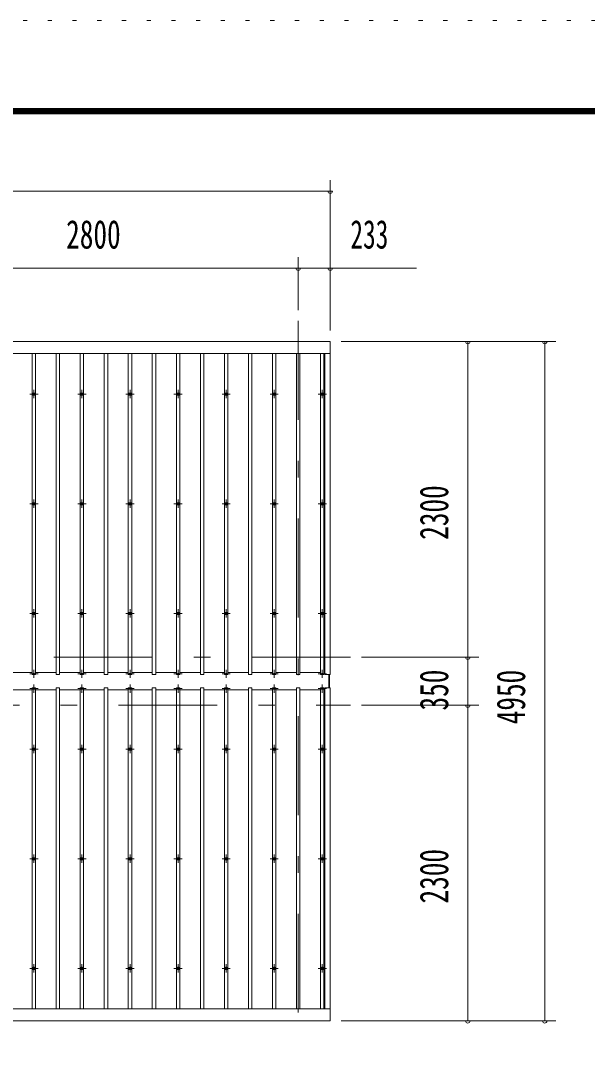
# Model space of a CAD drawing. Units: millimetres, scale not verified. Extents: x -34836 to 34836, y -16800 to 16800.
# Drawn here: x -4242 to -115, y 9275 to 16800 of the extents above; entities that cross this region are included whole.
import ezdxf
from ezdxf.enums import TextEntityAlignment as Align

# ---------------------------------------------------------------- set-up
doc = ezdxf.new("R2010")
doc.units = ezdxf.units.MM
doc.header["$LTSCALE"] = 60
doc.linetypes.add('USER3', pattern=[24, 12, -5, 2, -5])
doc.linetypes.add('USER4', pattern=[3, 0.5, -2.5])
for name, color, linetype, lineweight in [('0-2_1-08BOLD', 7, 'Continuous', 18), ('0-3_1-28CENTER', 3, 'USER3', 18), ('0-4_1-48THIN', 4, 'Continuous', 18), ('0-5_1-58DIM', 3, 'Continuous', 18), ('0-C_F-F1PAPER', 5, 'Continuous', 18), ('0-D_F-E_J_ADD', 5, 'USER4', 18)]:
    doc.layers.add(name, color=color, linetype=linetype, lineweight=lineweight)
doc.styles.add('ＭＳ ゴシック', font='')
doc.styles.get('ＭＳ ゴシック').set_extended_font_data('MS Gothic')

msp = doc.modelspace()

# ---------------------------------------------------------------- linework, layer by layer
at = {"layer": '0-2_1-08BOLD'}
for p, q in [((-1987.26, 14374.04), (-7703.26, 14374.04)), ((-1997.26, 11938.12), (-1997.26, 12034.83)), ((-1992.26, 12034.83), (-1992.26, 11938.12)), ((-7703.26, 9598.91), (-1987.26, 9598.91))]:
    msp.add_line(p, q, dxfattribs=at)
for points in [[(-7663.26, 14374.04), (-7663.26, 12034.83), (-7703.26, 12034.83), (-7703.26, 14461.47), (-1987.26, 14461.47)], [(-1987.26, 14461.47), (-1987.26, 12034.83), (-2027.26, 12034.83), (-2027.26, 14374.04)], [(-1987.26, 11938.12), (-1987.26, 9511.48), (-7703.26, 9511.48), (-7703.26, 11938.12), (-7663.26, 11938.12), (-7663.26, 9598.91)], [(-2027.26, 9598.91), (-2027.26, 11938.12), (-1987.26, 11938.12)]]:
    msp.add_lwpolyline(points, dxfattribs=at)
for centre in [(-4145.26, 14078.72), (-3795.25, 14078.72), (-3445.25, 14078.72), (-3095.25, 14078.72), (-2745.25, 14078.72), (-2395.25, 14078.72), (-2045.26, 14078.72), (-4145.26, 13279.68), (-3795.25, 13279.68), (-3445.25, 13279.68), (-3095.25, 13279.68), (-2745.25, 13279.68), (-2395.25, 13279.68), (-2045.26, 13279.68), (-4145.26, 12480.63), (-3795.25, 12480.63), (-3445.25, 12480.63), (-3095.25, 12480.63), (-2745.25, 12480.63), (-2395.25, 12480.63), (-2045.26, 12480.63), (-4145.26, 11492.32), (-3795.25, 11492.32), (-3445.25, 11492.32), (-3095.25, 11492.32), (-2745.25, 11492.32), (-2395.25, 11492.32), (-2045.26, 11492.32), (-4145.26, 10693.28), (-3795.25, 10693.28), (-3445.25, 10693.28), (-3095.25, 10693.28), (-2745.25, 10693.28), (-2395.25, 10693.28), (-2045.26, 10693.28), (-4145.26, 9894.23), (-3795.25, 9894.23), (-3445.25, 9894.23), (-3095.25, 9894.23), (-2745.25, 9894.23), (-2395.25, 9894.23), (-2045.26, 9894.23)]:
    msp.add_circle(centre, 10, dxfattribs=at)
for centre, start, end in [((-4145.26, 12030.08), 46.3961, 133.6039), ((-4145.26, 12051.08), 226.39838, 313.60162), ((-3795.25, 12030.08), 46.3961, 133.6039), ((-3795.25, 12051.08), 226.39838, 313.60162), ((-3445.25, 12030.08), 46.3961, 133.6039), ((-3445.25, 12051.08), 226.39838, 313.60162), ((-3095.25, 12030.08), 46.3961, 133.6039), ((-3095.25, 12051.08), 226.39838, 313.60162), ((-2745.25, 12030.08), 46.3961, 133.6039), ((-2745.25, 12051.08), 226.39838, 313.60162), ((-2395.25, 12030.08), 46.3961, 133.6039), ((-2395.25, 12051.08), 226.39838, 313.60162), ((-2045.26, 12030.08), 46.3961, 133.6039), ((-2045.26, 12051.08), 226.39838, 313.60162), ((-4145.26, 11921.87), 46.39838, 133.60162), ((-4145.26, 11942.88), 226.3961, 313.6039), ((-3795.25, 11921.87), 46.39838, 133.60162), ((-3795.25, 11942.88), 226.3961, 313.6039), ((-3445.25, 11921.87), 46.39838, 133.60162), ((-3445.25, 11942.88), 226.3961, 313.6039), ((-3095.25, 11921.87), 46.39838, 133.60162), ((-3095.25, 11942.88), 226.3961, 313.6039), ((-2745.25, 11921.87), 46.39838, 133.60162), ((-2745.25, 11942.88), 226.3961, 313.6039), ((-2395.25, 11921.87), 46.39838, 133.60162), ((-2395.25, 11942.88), 226.3961, 313.6039), ((-2045.26, 11921.87), 46.39838, 133.60162), ((-2045.26, 11942.88), 226.3961, 313.6039)]:
    msp.add_arc(centre, 14.5, start, end, dxfattribs=at)
at = {"layer": '0-3_1-28CENTER'}
for p, q in [((-2220.26, 14611.48), (-2220.26, 9361.48)), ((-4115.26, 14078.72), (-4175.26, 14078.72)), ((-4145.26, 14108.72), (-4145.26, 14048.72)), ((-3825.26, 14078.72), (-3765.26, 14078.72)), ((-3795.25, 14048.72), (-3795.25, 14108.72)), ((-3475.26, 14078.72), (-3415.26, 14078.72)), ((-3445.25, 14048.72), (-3445.25, 14108.72)), ((-3125.25, 14078.72), (-3065.26, 14078.72)), ((-3095.25, 14048.72), (-3095.25, 14108.72)), ((-2775.26, 14078.72), (-2715.26, 14078.72)), ((-2745.25, 14048.72), (-2745.25, 14108.72)), ((-2425.26, 14078.72), (-2365.26, 14078.72)), ((-2395.25, 14048.72), (-2395.25, 14108.72)), ((-2075.26, 14078.72), (-2015.26, 14078.72)), ((-2045.26, 14048.72), (-2045.26, 14108.72)), ((-4115.26, 13279.68), (-4175.26, 13279.68)), ((-4145.26, 13249.68), (-4145.26, 13309.68)), ((-3825.26, 13279.68), (-3765.26, 13279.68)), ((-3795.25, 13309.68), (-3795.25, 13249.68)), ((-3475.26, 13279.68), (-3415.26, 13279.68)), ((-3445.25, 13309.68), (-3445.25, 13249.68)), ((-3065.26, 13279.68), (-3125.25, 13279.68)), ((-3095.25, 13249.68), (-3095.25, 13309.68)), ((-2775.26, 13279.68), (-2715.26, 13279.68)), ((-2745.25, 13309.68), (-2745.25, 13249.68)), ((-2425.26, 13279.68), (-2365.26, 13279.68)), ((-2395.25, 13309.68), (-2395.25, 13249.68)), ((-2075.26, 13279.68), (-2015.26, 13279.68)), ((-2045.26, 13309.68), (-2045.26, 13249.68)), ((-4145.26, 12450.64), (-4145.26, 12510.62)), ((-3795.25, 12450.64), (-3795.25, 12510.62)), ((-3445.25, 12450.64), (-3445.25, 12510.62)), ((-3095.25, 12450.64), (-3095.25, 12510.62)), ((-2745.25, 12450.64), (-2745.25, 12510.62)), ((-2395.25, 12450.64), (-2395.25, 12510.62)), ((-2045.26, 12450.64), (-2045.26, 12510.62)), ((-4115.26, 12480.63), (-4175.26, 12480.63)), ((-3765.26, 12480.63), (-3825.26, 12480.63)), ((-3415.26, 12480.63), (-3475.26, 12480.63)), ((-3065.26, 12480.63), (-3125.25, 12480.63)), ((-2715.26, 12480.63), (-2775.26, 12480.63)), ((-2365.26, 12480.63), (-2425.26, 12480.63)), ((-2015.26, 12480.63), (-2075.26, 12480.63)), ((-1840.26, 12161.48), (-7850.25, 12161.48)), ((-4115.26, 12040.58), (-4175.26, 12040.58)), ((-4145.26, 12010.58), (-4145.26, 12070.58)), ((-3825.26, 12040.58), (-3765.26, 12040.58)), ((-3795.25, 12070.58), (-3795.25, 12010.58)), ((-3415.26, 12040.58), (-3475.26, 12040.58)), ((-3445.25, 12010.58), (-3445.25, 12070.58)), ((-3125.25, 12040.58), (-3065.26, 12040.58)), ((-3095.25, 12070.58), (-3095.25, 12010.58)), ((-2715.26, 12040.58), (-2775.26, 12040.58)), ((-2745.25, 12010.58), (-2745.25, 12070.58)), ((-2425.26, 12040.58), (-2365.26, 12040.58)), ((-2395.25, 12070.58), (-2395.25, 12010.58)), ((-2015.26, 12040.58), (-2075.26, 12040.58)), ((-2045.26, 12010.58), (-2045.26, 12070.58)), ((-4175.26, 11932.37), (-4115.26, 11932.37)), ((-4145.26, 11902.38), (-4145.26, 11962.37)), ((-3765.26, 11932.37), (-3825.26, 11932.37)), ((-3795.25, 11962.37), (-3795.25, 11902.38)), ((-3475.26, 11932.37), (-3415.26, 11932.37)), ((-3445.25, 11902.38), (-3445.25, 11962.37)), ((-3065.26, 11932.37), (-3125.25, 11932.37)), ((-3095.25, 11962.37), (-3095.25, 11902.38)), ((-2775.26, 11932.37), (-2715.26, 11932.37)), ((-2745.25, 11902.38), (-2745.25, 11962.37)), ((-2365.26, 11932.37), (-2425.26, 11932.37)), ((-2395.25, 11962.37), (-2395.25, 11902.38)), ((-2075.26, 11932.37), (-2015.26, 11932.37)), ((-2045.26, 11902.38), (-2045.26, 11962.37)), ((-7850.25, 11811.47), (-1840.26, 11811.47)), ((-4145.26, 11522.32), (-4145.26, 11462.32)), ((-3795.25, 11462.32), (-3795.25, 11522.32)), ((-3445.25, 11522.32), (-3445.25, 11462.32)), ((-3095.25, 11462.32), (-3095.25, 11522.32)), ((-2745.25, 11522.32), (-2745.25, 11462.32)), ((-2395.25, 11462.32), (-2395.25, 11522.32)), ((-2045.26, 11522.32), (-2045.26, 11462.32)), ((-4115.26, 11492.32), (-4175.26, 11492.32)), ((-3765.26, 11492.32), (-3825.26, 11492.32)), ((-3415.26, 11492.32), (-3475.26, 11492.32)), ((-3065.26, 11492.32), (-3125.25, 11492.32)), ((-2715.26, 11492.32), (-2775.26, 11492.32)), ((-2365.26, 11492.32), (-2425.26, 11492.32)), ((-2075.26, 11492.32), (-2015.26, 11492.32)), ((-4115.26, 10693.28), (-4175.26, 10693.28)), ((-4145.26, 10663.27), (-4145.26, 10723.28)), ((-3825.26, 10693.28), (-3765.26, 10693.28)), ((-3795.25, 10723.28), (-3795.25, 10663.27)), ((-3415.26, 10693.28), (-3475.26, 10693.28)), ((-3445.25, 10663.27), (-3445.25, 10723.28)), ((-3125.25, 10693.28), (-3065.26, 10693.28)), ((-3095.25, 10723.28), (-3095.25, 10663.27)), ((-2715.26, 10693.28), (-2775.26, 10693.28)), ((-2745.25, 10663.27), (-2745.25, 10723.28)), ((-2425.26, 10693.28), (-2365.26, 10693.28)), ((-2395.25, 10723.28), (-2395.25, 10663.27)), ((-2015.26, 10693.28), (-2075.26, 10693.28)), ((-2045.26, 10663.27), (-2045.26, 10723.28)), ((-4115.26, 9894.23), (-4175.26, 9894.23)), ((-4145.26, 9924.23), (-4145.26, 9864.24)), ((-3765.26, 9894.23), (-3825.26, 9894.23)), ((-3795.25, 9924.23), (-3795.25, 9864.24)), ((-3415.26, 9894.23), (-3475.26, 9894.23)), ((-3445.25, 9924.23), (-3445.25, 9864.24)), ((-3065.26, 9894.23), (-3125.25, 9894.23)), ((-3095.25, 9864.24), (-3095.25, 9924.23)), ((-2715.26, 9894.23), (-2775.26, 9894.23)), ((-2745.25, 9924.23), (-2745.25, 9864.24)), ((-2365.26, 9894.23), (-2425.26, 9894.23)), ((-2395.25, 9864.24), (-2395.25, 9924.23)), ((-2015.26, 9894.23), (-2075.26, 9894.23)), ((-2045.26, 9924.23), (-2045.26, 9864.24))]:
    msp.add_line(p, q, dxfattribs=at)
at = {"layer": '0-4_1-48THIN'}
for p, q in [((-4132.75, 12034.83), (-4132.75, 14374.04)), ((-3957.75, 12034.83), (-3957.75, 14374.04)), ((-3782.75, 14374.04), (-3782.75, 12034.83)), ((-3607.75, 14374.04), (-3607.75, 12034.83)), ((-3432.75, 14374.04), (-3432.75, 12034.83)), ((-3257.75, 12034.83), (-3257.75, 14374.04)), ((-3082.75, 12034.83), (-3082.75, 14374.04)), ((-2907.75, 12034.83), (-2907.75, 14374.04)), ((-2732.75, 12034.83), (-2732.75, 14374.04)), ((-2557.75, 12034.83), (-2557.75, 14374.04)), ((-2382.75, 12034.83), (-2382.75, 14374.04)), ((-2207.76, 12034.83), (-2207.76, 14374.04)), ((-2032.76, 12034.83), (-2032.76, 14374.04)), ((-4157.75, 12049.83), (-4307.75, 12049.83)), ((-3982.76, 12049.83), (-4132.76, 12049.83)), ((-3807.76, 12049.83), (-3957.75, 12049.83)), ((-3632.75, 12049.83), (-3782.76, 12049.83)), ((-3457.76, 12049.83), (-3607.75, 12049.83)), ((-3282.76, 12049.83), (-3432.76, 12049.83)), ((-3107.76, 12049.83), (-3257.75, 12049.83)), ((-2932.76, 12049.83), (-3082.76, 12049.83)), ((-2757.75, 12049.83), (-2907.75, 12049.83)), ((-2582.75, 12049.83), (-2732.76, 12049.83)), ((-2407.76, 12049.83), (-2557.75, 12049.83)), ((-2232.75, 12049.83), (-2382.76, 12049.83)), ((-2057.76, 12049.83), (-2207.76, 12049.83)), ((-2032.76, 12049.83), (-2027.26, 12049.83)), ((-4307.75, 11923.12), (-4157.75, 11923.12)), ((-4132.76, 11923.12), (-3982.76, 11923.12)), ((-3957.75, 11923.12), (-3807.76, 11923.12)), ((-3782.76, 11923.12), (-3632.75, 11923.12)), ((-3607.75, 11923.12), (-3457.76, 11923.12)), ((-3432.76, 11923.12), (-3282.76, 11923.12)), ((-3257.75, 11923.12), (-3107.76, 11923.12)), ((-3082.76, 11923.12), (-2932.76, 11923.12)), ((-2907.75, 11923.12), (-2757.75, 11923.12)), ((-2732.76, 11923.12), (-2582.75, 11923.12)), ((-2557.75, 11923.12), (-2407.76, 11923.12)), ((-2382.76, 11923.12), (-2232.75, 11923.12)), ((-2207.76, 11923.12), (-2057.76, 11923.12)), ((-2032.76, 11923.12), (-2027.26, 11923.12))]:
    msp.add_line(p, q, dxfattribs=at)
for points in [[(-4157.75, 14374.04), (-4157.75, 12034.83), (-4132.75, 12034.83)], [(-3982.76, 14374.04), (-3982.76, 12034.83), (-3957.75, 12034.83)], [(-3782.75, 12034.83), (-3807.75, 12034.83), (-3807.75, 14374.04)], [(-3607.75, 12034.83), (-3632.75, 12034.83), (-3632.75, 14374.04)], [(-3432.75, 12034.83), (-3457.76, 12034.83), (-3457.76, 14374.04)], [(-3282.76, 14374.04), (-3282.76, 12034.83), (-3257.75, 12034.83)], [(-3107.75, 14374.04), (-3107.75, 12034.83), (-3082.75, 12034.83)], [(-2932.76, 14374.04), (-2932.76, 12034.83), (-2907.75, 12034.83)], [(-2757.75, 14374.04), (-2757.75, 12034.83), (-2732.75, 12034.83)], [(-2582.75, 14374.04), (-2582.75, 12034.83), (-2557.75, 12034.83)], [(-2407.76, 14374.04), (-2407.76, 12034.83), (-2382.75, 12034.83)], [(-2232.75, 14374.04), (-2232.75, 12034.83), (-2207.76, 12034.83)], [(-2057.76, 14374.04), (-2057.76, 12034.83), (-2032.76, 12034.83)], [(-4132.75, 9598.91), (-4132.75, 11938.12), (-4157.75, 11938.12), (-4157.75, 9598.91)], [(-3957.75, 9598.91), (-3957.75, 11938.12), (-3982.76, 11938.12), (-3982.76, 9598.91)], [(-3782.75, 9598.91), (-3782.75, 11938.12), (-3807.75, 11938.12), (-3807.75, 9598.91)], [(-3607.75, 9598.91), (-3607.75, 11938.12), (-3632.75, 11938.12), (-3632.75, 9598.91)], [(-3432.75, 9598.91), (-3432.75, 11938.12), (-3457.76, 11938.12), (-3457.76, 9598.91)], [(-3257.75, 9598.91), (-3257.75, 11938.12), (-3282.76, 11938.12), (-3282.76, 9598.91)], [(-3082.75, 9598.91), (-3082.75, 11938.12), (-3107.75, 11938.12), (-3107.75, 9598.91)], [(-2907.75, 9598.91), (-2907.75, 11938.12), (-2932.76, 11938.12), (-2932.76, 9598.91)], [(-2732.75, 9598.91), (-2732.75, 11938.12), (-2757.75, 11938.12), (-2757.75, 9598.91)], [(-2557.75, 9598.91), (-2557.75, 11938.12), (-2582.75, 11938.12), (-2582.75, 9598.91)], [(-2382.75, 9598.91), (-2382.75, 11938.12), (-2407.76, 11938.12), (-2407.76, 9598.91)], [(-2207.76, 9598.91), (-2207.76, 11938.12), (-2232.75, 11938.12), (-2232.75, 9598.91)], [(-2057.76, 9598.91), (-2057.76, 11938.12), (-2032.76, 11938.12), (-2032.76, 9598.91)]]:
    msp.add_lwpolyline(points, dxfattribs=at)
at = {"layer": '0-5_1-58DIM'}
for p, q in [((-1987.26, 14541.47), (-1987.26, 15636.48)), ((-7703.26, 15556.48), (-1987.26, 15556.48)), ((-1971.26, 15556.48), (-2003.26, 15556.48)), ((-2220.26, 15076.48), (-2220.26, 14691.48)), ((-5020.26, 14996.48), (-2220.26, 14996.48)), ((-2204.26, 14996.48), (-2236.26, 14996.48)), ((-2220.26, 14996.48), (-1987.26, 14996.48)), ((-1971.26, 14996.48), (-2003.26, 14996.48)), ((-1359.26, 14996.48), (-1987.26, 14996.48)), ((-1907.26, 14461.47), (-345.25, 14461.47)), ((-969.25, 14461.47), (-1001.25, 14461.47)), ((-985.25, 12161.48), (-985.25, 14461.47)), ((-409.25, 14461.47), (-441.25, 14461.47)), ((-425.25, 9511.48), (-425.25, 14461.47)), ((-905.25, 12161.48), (-1760.26, 12161.48)), ((-969.25, 12161.47), (-1001.25, 12161.47)), ((-985.25, 11811.47), (-985.25, 12161.48)), ((-1760.26, 11811.47), (-905.25, 11811.47)), ((-969.25, 11811.47), (-1001.25, 11811.47)), ((-985.25, 9511.48), (-985.25, 11811.47)), ((-1907.26, 9511.48), (-345.25, 9511.48)), ((-969.25, 9511.48), (-1001.25, 9511.48)), ((-409.25, 9511.48), (-441.25, 9511.48))]:
    msp.add_line(p, q, dxfattribs=at)
for centre in [(-1987.26, 15556.48), (-2220.26, 14996.48), (-1987.26, 14996.48), (-985.25, 14461.47), (-425.25, 14461.47), (-985.25, 12161.47), (-985.25, 11811.47), (-985.25, 9511.48), (-425.25, 9511.48)]:
    msp.add_arc(centre, 16, 180, 0, dxfattribs=at)
at = {"layer": '0-C_F-F1PAPER'}
for points in [[(34036.13, -16000), (-11883.87, -16000), (-11883.87, 16160), (34036.13, 16160)], [(34032.13, -15996), (-11879.87, -15996), (-11879.87, 16156), (34032.13, 16156)], [(34028.13, -15992), (34028.13, 16152), (-11875.87, 16152), (-11875.87, -15992)], [(34024.13, -15988), (-11871.87, -15988), (-11871.87, 16148), (34024.13, 16148)], [(34020.13, -15984), (34020.13, 16144), (-11867.87, 16144), (-11867.87, -15984)], [(34016.13, -15980), (-11863.87, -15980), (-11863.87, 16140), (34016.13, 16140)], [(34012.13, -15976), (34012.13, 16136), (-11859.87, 16136), (-11859.87, -15976)], [(34008.13, -15972), (-11855.87, -15972), (-11855.87, 16132), (34008.13, 16132)], [(34004.13, -15968), (-11851.87, -15968), (-11851.87, 16128), (34004.13, 16128)], [(34000.13, -15964), (-11847.87, -15964), (-11847.87, 16124), (34000.13, 16124)], [(33996.13, -15960), (33996.13, 16120), (-11843.87, 16120), (-11843.87, -15960)]]:
    msp.add_lwpolyline(points, close=True, dxfattribs=at)
at = {"layer": '0-D_F-E_J_ADD'}
msp.add_lwpolyline([(34836.13, -16800), (-12683.87, -16800), (-12683.87, 16800), (34836.13, 16800)], close=True, dxfattribs=at)

# ---------------------------------------------------------------- texts
at = {"layer": '0-5_1-58DIM', "color": 7, "style": 'ＭＳ ゴシック'}
for s, width, p in [('2800', 0.7, (-3910.29, 15076.48)), ('233', 0.65, (-1840.34, 15076.48))]:
    msp.add_text(s, height=208.4, dxfattribs=dict(at, width=width)).set_placement(p, align=Align.BOTTOM_LEFT)
at = {"layer": '0-5_1-58DIM', "color": 7, "style": 'ＭＳ ゴシック', "width": 0.7}
for s, p in [('2300', (-1065.25, 13017.18)), ('350', (-1065.25, 11773.24)), ('4950', (-505.25, 11672.94)), ('2300', (-1065.25, 10367.18))]:
    msp.add_text(s, height=208.4, rotation=90, dxfattribs=at).set_placement(p, align=Align.BOTTOM_LEFT)

doc.saveas('drawing.dxf')
